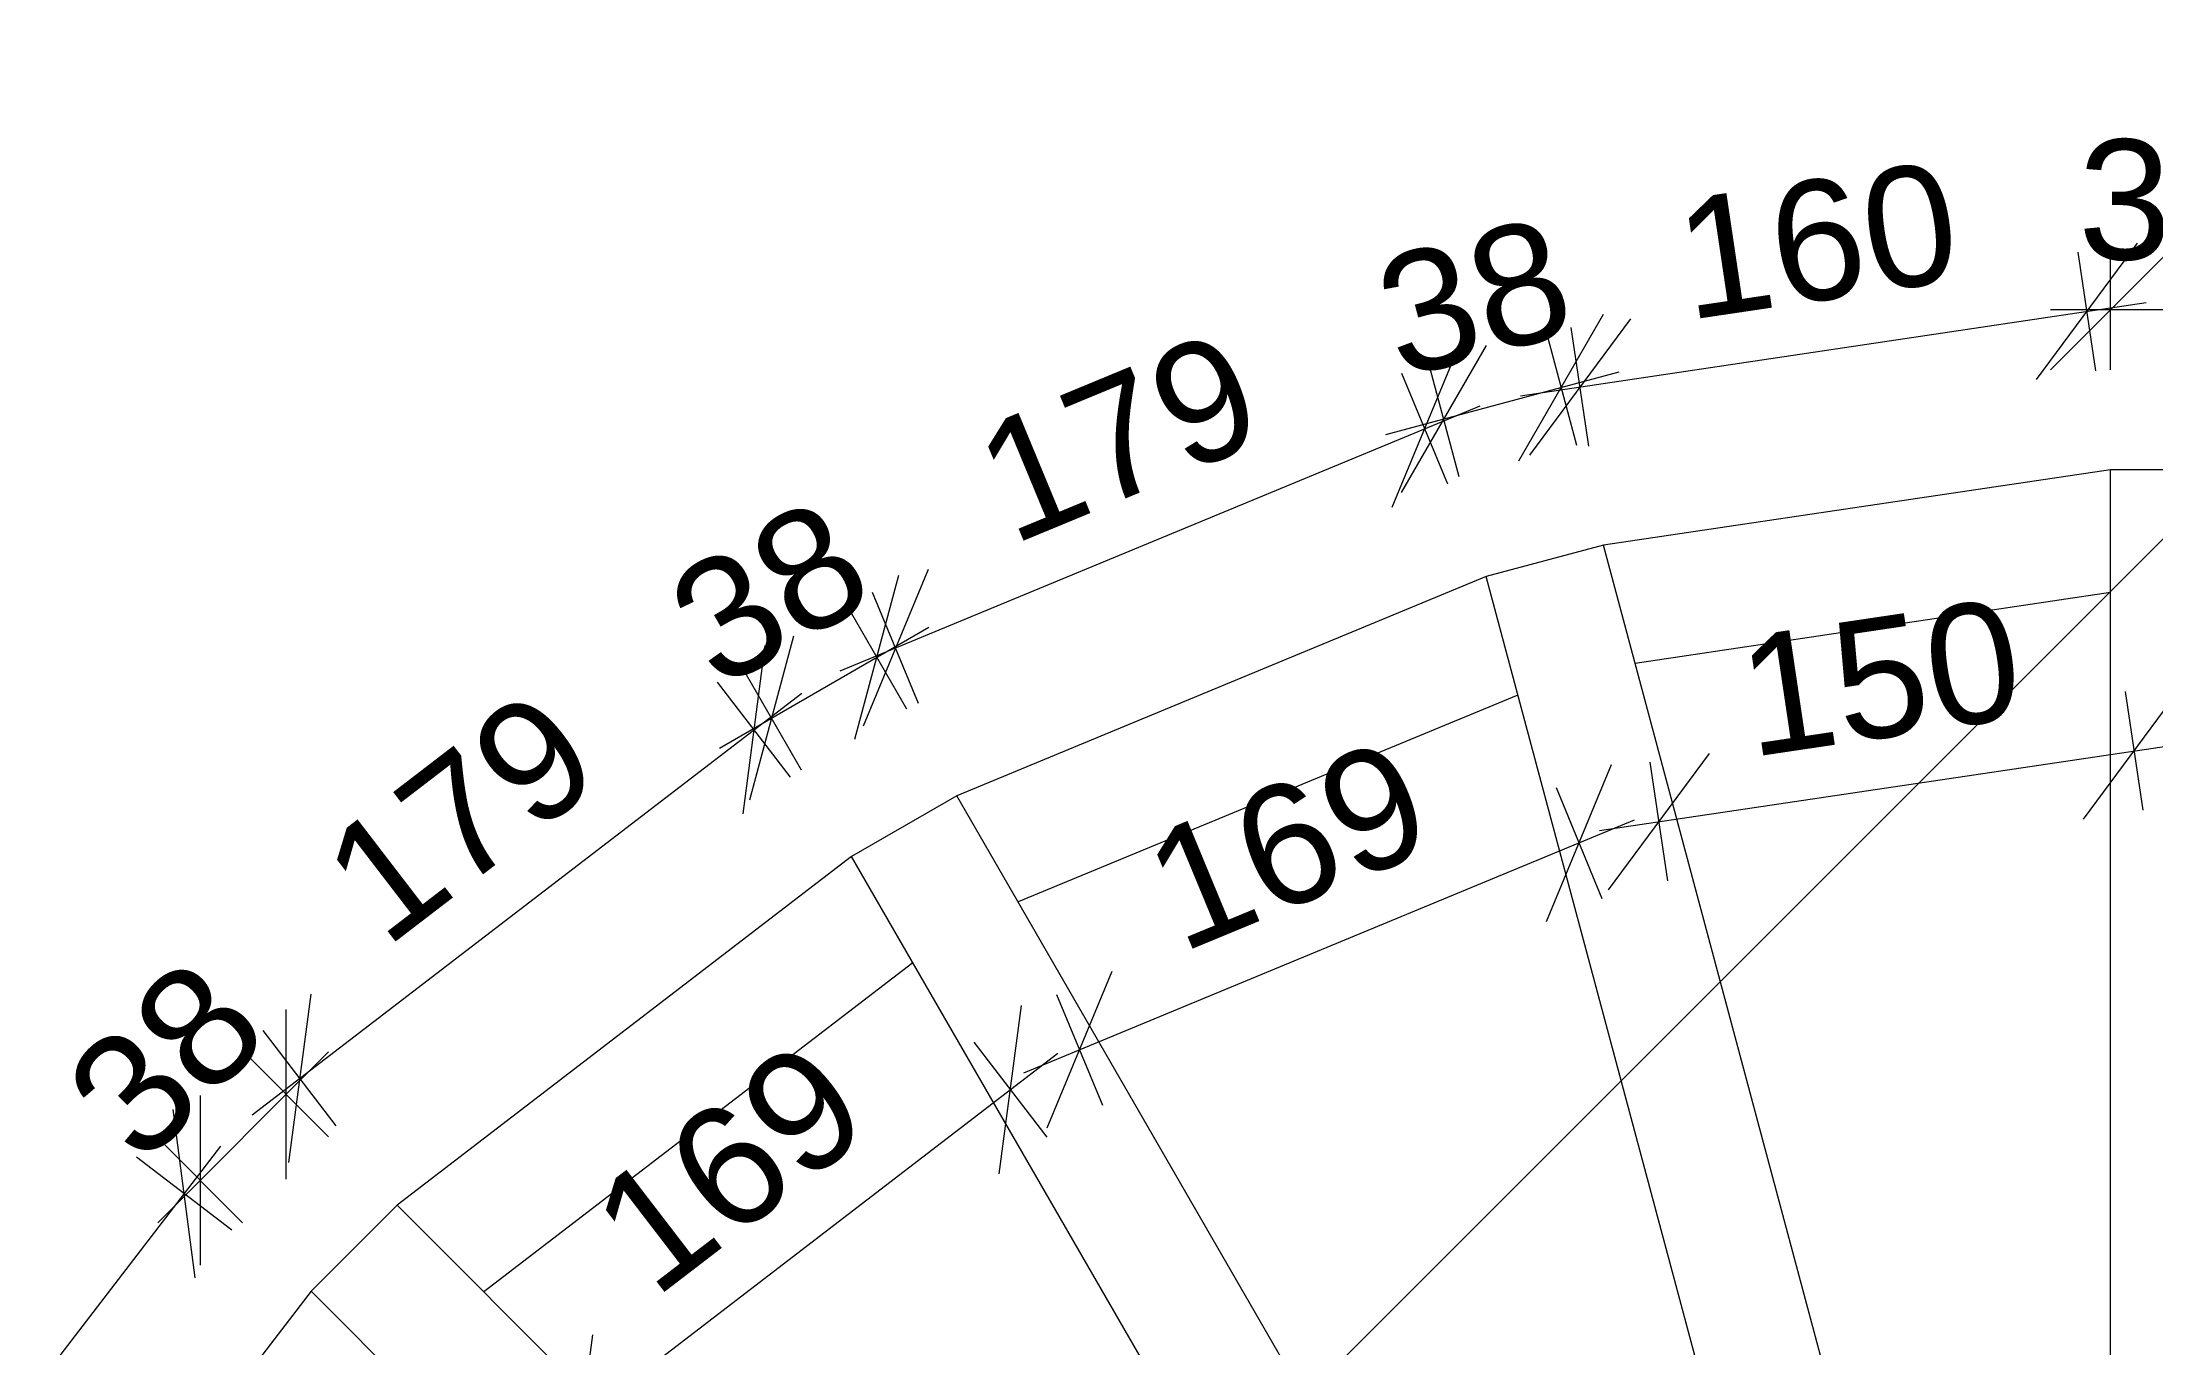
# Model space of a CAD drawing. Header units: millimetres. Extents: x -96270 to 80902, y -48795 to -34727.
# Drawn here: x 58690 to 59350, y -37195 to -36787 of the extents above; entities that cross this region are included whole.
import ezdxf
from ezdxf import colors
from ezdxf.entities.mleader import LeaderData, LeaderLine
from ezdxf.math import Vec2, Vec3

# ---------------------------------------------------------------- set-up
doc = ezdxf.new("R2010")
doc.units = ezdxf.units.MM
doc.layers.get('0').update_dxf_attribs({"lineweight": 25})
doc.layers.add('Mållinje (Afsætning af mål)', color=4, linetype='Continuous', lineweight=9)
doc.layers.add('Tyk fuldstregslinje (Optegning)', color=7, linetype='Continuous', lineweight=30)
doc.styles.add('Annotative', font='arial.ttf')
doc.dimstyles.new('Annotative', dxfattribs={"dimscale": 0, "dimtxt": 2.5, "dimasz": 2.5, "dimexe": 1.25, "dimexo": 1, "dimgap": 1, "dimtad": 1, "dimdec": 0, "dimzin": 0, "dimtxsty": 'Annotative', "dimblk": 'OBLIQUE', "dimcen": 1, "dimdle": 1.25, "dimadec": 0, "dimazin": 0, "dimtfac": 1, "dimtdec": 0, "dimtofl": 0, "dimtmove": 0, "dimatfit": 3, "dimfxl": 1.25, "dimfxlon": 1, "dimtolj": 1, "dimtzin": 0, "dimarcsym": 0})

# ---------------------------------------------------------------- blocks, each defined once
blk = doc.blocks.new('_Oblique')
at = {"color": 0, "linetype": 'ByBlock', "lineweight": -2}
blk.add_line((-0.5, -0.5), (0.5, 0.5), dxfattribs=at)
blk = doc.blocks.new('*D654')
at = {"layer": 'Defpoints', "color": 0, "transparency": 16777216}
for p in [(58734.44, -37147.06), (58774.11, -37177.5), (58665.18, -37319.46)]:
    blk.add_point(p, dxfattribs=at)
at = {"layer": 'Mållinje (Afsætning af mål)', "color": 0, "lineweight": -2, "transparency": 16777216}
for p, q in [((58614.1, -37303.9), (58745.86, -37132.19)), ((58749.32, -37158.48), (58719.57, -37135.65)), ((58640.39, -37300.44), (58610.64, -37277.61))]:
    blk.add_line(p, q, dxfattribs=at)
at = {"layer": 'Mållinje (Afsætning af mål)', "color": 0, "lineweight": -2, "transparency": 16777216, "xscale": 37.5, "yscale": 37.5, "zscale": 37.5}
for p, rotation in [((58734.44, -37147.06), 52.49999999999965), ((58625.51, -37289.03), 232.4999999999996)]:
    blk.add_blockref('_Oblique', p, dxfattribs=dict(at, rotation=rotation))
at = {"layer": 'Mållinje (Afsætning af mål)', "color": 0, "transparency": 16777216, "insert": (58652.89, -37197.26), "char_height": 37.5, "attachment_point": 5, "rotation": 52.5, "style": 'Annotative'}
blk.add_mtext('\\A1;179', dxfattribs=at)
blk = doc.blocks.new('*D653')
at = {"layer": 'Defpoints', "color": 0, "transparency": 16777216}
for p in [(58766.33, -37115.98), (58800.98, -37150.63), (58774.11, -37177.5)]:
    blk.add_point(p, dxfattribs=at)
at = {"layer": 'Mållinje (Afsætning af mål)', "color": 0, "lineweight": -2, "transparency": 16777216}
for p, q in [((58726.21, -37156.11), (58779.59, -37102.72)), ((58779.59, -37129.24), (58753.08, -37102.72)), ((58752.72, -37156.11), (58726.21, -37129.59))]:
    blk.add_line(p, q, dxfattribs=at)
at = {"layer": 'Mållinje (Afsætning af mål)', "color": 0, "lineweight": -2, "transparency": 16777216, "xscale": 37.5, "yscale": 37.5, "zscale": 37.5}
for p, rotation in [((58766.33, -37115.98), 45), ((58739.46, -37142.85), 225)]:
    blk.add_blockref('_Oblique', p, dxfattribs=dict(at, rotation=rotation))
at = {"layer": 'Mållinje (Afsætning af mål)', "color": 0, "transparency": 16777216, "insert": (58728.74, -37105.26), "char_height": 37.5, "attachment_point": 5, "rotation": 45, "style": 'Annotative'}
blk.add_mtext('\\A1;38', dxfattribs=at)
blk = doc.blocks.new('*D652')
at = {"layer": 'Defpoints', "color": 0, "transparency": 16777216}
for p in [(58912.51, -37002.03), (58942.95, -37041.7), (58800.98, -37150.63)]:
    blk.add_point(p, dxfattribs=at)
at = {"layer": 'Mållinje (Afsætning af mål)', "color": 0, "lineweight": -2, "transparency": 16777216}
for p, q in [((58923.92, -37016.91), (58901.09, -36987.15)), ((58755.67, -37122.38), (58927.38, -36990.62)), ((58781.96, -37125.84), (58759.13, -37096.09))]:
    blk.add_line(p, q, dxfattribs=at)
at = {"layer": 'Mållinje (Afsætning af mål)', "color": 0, "lineweight": -2, "transparency": 16777216, "xscale": 37.5, "yscale": 37.5, "zscale": 37.5}
for p, rotation in [((58912.51, -37002.03), 37.50000000000176), ((58770.54, -37110.96), 217.5000000000017)]:
    blk.add_blockref('_Oblique', p, dxfattribs=dict(at, rotation=rotation))
at = {"layer": 'Mållinje (Afsætning af mål)', "color": 0, "transparency": 16777216, "insert": (58820.74, -37029.41), "char_height": 37.5, "attachment_point": 5, "rotation": 37.5, "style": 'Annotative'}
blk.add_mtext('\\A1;179', dxfattribs=at)
blk = doc.blocks.new('*D651')
at = {"layer": 'Defpoints', "color": 0, "transparency": 16777216}
for p in [(58950.87, -36979.42), (58975.85, -37022.7), (58942.95, -37041.7)]:
    blk.add_point(p, dxfattribs=at)
at = {"layer": 'Mållinje (Afsætning af mål)', "color": 0, "lineweight": -2, "transparency": 16777216}
for p, q in [((58960.24, -36995.65), (58941.49, -36963.18)), ((58901.72, -37007.79), (58967.1, -36970.04)), ((58927.33, -37014.65), (58908.58, -36982.18))]:
    blk.add_line(p, q, dxfattribs=at)
at = {"layer": 'Mållinje (Afsætning af mål)', "color": 0, "lineweight": -2, "transparency": 16777216, "xscale": 37.5, "yscale": 37.5, "zscale": 37.5}
for p, rotation in [((58950.87, -36979.42), 30.00000000000061), ((58917.96, -36998.42), 210.0000000000006)]:
    blk.add_blockref('_Oblique', p, dxfattribs=dict(at, rotation=rotation))
at = {"layer": 'Mållinje (Afsætning af mål)', "color": 0, "transparency": 16777216, "insert": (58917.33, -36959.33), "char_height": 37.5, "attachment_point": 5, "rotation": 30, "style": 'Annotative'}
blk.add_mtext('\\A1;38', dxfattribs=at)
blk = doc.blocks.new('*D650')
at = {"layer": 'Defpoints', "color": 0, "transparency": 16777216}
for p in [(59164.68, -36895.12), (59177.88, -36944.38), (59141.18, -36954.22)]:
    blk.add_point(p, dxfattribs=at)
at = {"layer": 'Mållinje (Afsætning af mål)', "color": 0, "lineweight": -2, "transparency": 16777216}
for p, q in [((59169.53, -36913.23), (59159.83, -36877.01)), ((59109.86, -36909.81), (59182.79, -36890.27)), ((59132.83, -36923.07), (59123.12, -36886.85))]:
    blk.add_line(p, q, dxfattribs=at)
at = {"layer": 'Mållinje (Afsætning af mål)', "color": 0, "lineweight": -2, "transparency": 16777216, "xscale": 37.5, "yscale": 37.5, "zscale": 37.5}
for p, rotation in [((59164.68, -36895.12), 15.00000000000647), ((59127.98, -36904.96), 195.0000000000065)]:
    blk.add_blockref('_Oblique', p, dxfattribs=dict(at, rotation=rotation))
at = {"layer": 'Mållinje (Afsætning af mål)', "color": 0, "transparency": 16777216, "insert": (59137.49, -36867.04), "char_height": 37.5, "attachment_point": 5, "rotation": 15, "style": 'Annotative'}
blk.add_mtext('\\A1;38', dxfattribs=at)
blk = doc.blocks.new('*D649')
at = {"layer": 'Defpoints', "color": 0, "transparency": 16777216}
for p in [(59122.04, -36908.03), (59141.18, -36954.22), (58975.85, -37022.7)]:
    blk.add_point(p, dxfattribs=at)
at = {"layer": 'Mållinje (Afsætning af mål)', "color": 0, "lineweight": -2, "transparency": 16777216}
for p, q in [((59129.22, -36925.35), (59114.87, -36890.7)), ((58939.4, -36983.68), (59139.36, -36900.85)), ((58963.9, -36993.83), (58949.55, -36959.18))]:
    blk.add_line(p, q, dxfattribs=at)
at = {"layer": 'Mållinje (Afsætning af mål)', "color": 0, "lineweight": -2, "transparency": 16777216, "xscale": 37.5, "yscale": 37.5, "zscale": 37.5}
for p, rotation in [((59122.04, -36908.03), 22.50000000000002), ((58956.72, -36976.5), 202.5000000000001)]:
    blk.add_blockref('_Oblique', p, dxfattribs=dict(at, rotation=rotation))
at = {"layer": 'Mållinje (Afsætning af mål)', "color": 0, "transparency": 16777216, "insert": (59026.31, -36910.72), "char_height": 37.5, "attachment_point": 5, "rotation": 22.5, "style": 'Annotative'}
blk.add_mtext('\\A1;179', dxfattribs=at)
blk = doc.blocks.new('*D648')
at = {"layer": 'Defpoints', "color": 0, "transparency": 16777216}
for p in [(59328.93, -36871.36), (59336.29, -36920.81), (59177.88, -36944.38)]:
    blk.add_point(p, dxfattribs=at)
at = {"layer": 'Mållinje (Afsætning af mål)', "color": 0, "lineweight": -2, "transparency": 16777216}
for p, q in [((59331.69, -36889.9), (59326.17, -36852.81)), ((59151.97, -36897.69), (59347.48, -36868.6)), ((59173.28, -36913.48), (59167.76, -36876.38))]:
    blk.add_line(p, q, dxfattribs=at)
at = {"layer": 'Mållinje (Afsætning af mål)', "color": 0, "lineweight": -2, "transparency": 16777216, "xscale": 37.5, "yscale": 37.5, "zscale": 37.5}
for p, rotation in [((59328.93, -36871.36), 8.464412064101724), ((59170.52, -36894.93), 188.4644120641017)]:
    blk.add_blockref('_Oblique', p, dxfattribs=dict(at, rotation=rotation))
at = {"layer": 'Mållinje (Afsætning af mål)', "color": 0, "transparency": 16777216, "insert": (59244.7, -36849.37), "char_height": 37.5, "attachment_point": 5, "rotation": 8.46441, "style": 'Annotative'}
blk.add_mtext('\\A1;160', dxfattribs=at)
blk = doc.blocks.new('*D646')
at = {"layer": 'Defpoints', "color": 0, "transparency": 16777216}
for p in [(59336.29, -36870.81), (59336.29, -36920.81), (59374.29, -36920.81)]:
    blk.add_point(p, dxfattribs=at)
at = {"layer": 'Mållinje (Afsætning af mål)', "color": 0, "lineweight": -2, "transparency": 16777216}
for p, q in [((59336.29, -36889.56), (59336.29, -36852.06)), ((59374.29, -36889.56), (59374.29, -36852.06)), ((59393.04, -36870.81), (59317.54, -36870.81))]:
    blk.add_line(p, q, dxfattribs=at)
at = {"layer": 'Mållinje (Afsætning af mål)', "color": 0, "lineweight": -2, "transparency": 16777216, "xscale": 37.5, "yscale": 37.5, "zscale": 37.5, "rotation": 180}
blk.add_blockref('_Oblique', (59336.29, -36870.81), dxfattribs=at)
at = {"layer": 'Mållinje (Afsætning af mål)', "color": 0, "lineweight": -2, "transparency": 16777216, "xscale": 37.5, "yscale": 37.5, "zscale": 37.5}
blk.add_blockref('_Oblique', (59374.29, -36870.81), dxfattribs=at)
at = {"layer": 'Mållinje (Afsætning af mål)', "color": 0, "transparency": 16777216, "insert": (59355.29, -36836.65), "char_height": 37.5, "attachment_point": 5, "style": 'Annotative'}
blk.add_mtext('\\A1;38', dxfattribs=at)
blk = doc.blocks.new('*D622')
at = {"layer": 'Defpoints', "color": 0, "transparency": 16777216}
for p in [(58962.11, -37074.89), (58992.55, -37114.56), (58828.08, -37177.73)]:
    blk.add_point(p, dxfattribs=at)
at = {"layer": 'Mållinje (Afsætning af mål)', "color": 0, "lineweight": -2, "transparency": 16777216}
for p, q in [((58981.13, -37099.68), (59003.96, -37129.43)), ((58843.65, -37228.81), (59007.42, -37103.14)), ((58847.11, -37202.53), (58869.94, -37232.28))]:
    blk.add_line(p, q, dxfattribs=at)
at = {"layer": 'Mållinje (Afsætning af mål)', "color": 0, "lineweight": -2, "transparency": 16777216, "xscale": 37.5, "yscale": 37.5, "zscale": 37.5}
for p, rotation in [((58992.55, -37114.56), 37.49999999999902), ((58858.52, -37217.4), 217.499999999999)]:
    blk.add_blockref('_Oblique', p, dxfattribs=dict(at, rotation=rotation))
at = {"layer": 'Mållinje (Afsætning af mål)', "color": 0, "transparency": 16777216, "insert": (58904.75, -37138.89), "char_height": 37.5, "attachment_point": 5, "rotation": 37.5, "style": 'Annotative'}
blk.add_mtext('\\A1;169', dxfattribs=at)
blk = doc.blocks.new('*D621')
at = {"layer": 'Defpoints', "color": 0, "transparency": 16777216}
for p in [(59151.1, -36991.24), (59170.23, -37037.44), (58995.02, -37055.89)]:
    blk.add_point(p, dxfattribs=at)
at = {"layer": 'Mållinje (Afsætning af mål)', "color": 0, "lineweight": -2, "transparency": 16777216}
for p, q in [((59163.05, -37020.11), (59177.4, -37054.76)), ((58996.83, -37109.26), (59187.55, -37030.26)), ((59006.98, -37084.76), (59021.33, -37119.41))]:
    blk.add_line(p, q, dxfattribs=at)
at = {"layer": 'Mållinje (Afsætning af mål)', "color": 0, "lineweight": -2, "transparency": 16777216, "xscale": 37.5, "yscale": 37.5, "zscale": 37.5}
for p, rotation in [((59170.23, -37037.44), 22.49999999999574), ((59014.15, -37102.08), 202.4999999999957)]:
    blk.add_blockref('_Oblique', p, dxfattribs=dict(at, rotation=rotation))
at = {"layer": 'Mållinje (Afsætning af mål)', "color": 0, "transparency": 16777216, "insert": (59079.12, -37038.21), "char_height": 37.5, "attachment_point": 5, "rotation": 22.5, "style": 'Annotative'}
blk.add_mtext('\\A1;169', dxfattribs=at)
blk = doc.blocks.new('*D620')
at = {"layer": 'Defpoints', "color": 0, "transparency": 16777216}
for p in [(59336.29, -36959.23), (59187.78, -36981.33), (59343.65, -37008.68)]:
    blk.add_point(p, dxfattribs=at)
at = {"layer": 'Mållinje (Afsætning af mål)', "color": 0, "lineweight": -2, "transparency": 16777216}
for p, q in [((59340.89, -36990.14), (59346.41, -37027.23)), ((59176.59, -37033.55), (59362.2, -37005.92)), ((59192.38, -37012.24), (59197.9, -37049.33))]:
    blk.add_line(p, q, dxfattribs=at)
at = {"layer": 'Mållinje (Afsætning af mål)', "color": 0, "lineweight": -2, "transparency": 16777216, "xscale": 37.5, "yscale": 37.5, "zscale": 37.5}
for p, rotation in [((59343.65, -37008.68), 8.464412064102271), ((59195.14, -37030.79), 188.4644120641022)]:
    blk.add_blockref('_Oblique', p, dxfattribs=dict(at, rotation=rotation))
at = {"layer": 'Mållinje (Afsætning af mål)', "color": 0, "transparency": 16777216, "insert": (59264.37, -36985.96), "char_height": 37.5, "attachment_point": 5, "rotation": 8.46441, "style": 'Annotative'}
blk.add_mtext('\\A1;150', dxfattribs=at)
blk = doc.blocks.new('*D618')
at = {"layer": 'Defpoints', "color": 0, "transparency": 16777216}
for p in [(59374.29, -36920.81), (59374.29, -36920.81), (58544.84, -37750.51)]:
    blk.add_point(p, dxfattribs=at)
at = {"layer": 'Mållinje (Afsætning af mål)', "color": 0, "lineweight": -2, "transparency": 16777216}
for p, q in [((58531.58, -37763.77), (59387.55, -36907.55)), ((59374.29, -36920.81), (59361.03, -36907.55)), ((58544.84, -37750.51), (58531.58, -37737.26))]:
    blk.add_line(p, q, dxfattribs=at)
at = {"layer": 'Mållinje (Afsætning af mål)', "color": 0, "lineweight": -2, "transparency": 16777216, "xscale": 37.5, "yscale": 37.5, "zscale": 37.5}
for p, rotation in [((59374.29, -36920.81), 45.0086126468745), ((58544.84, -37750.51), 225.0086126468745)]:
    blk.add_blockref('_Oblique', p, dxfattribs=dict(at, rotation=rotation))
at = {"layer": 'Mållinje (Afsætning af mål)', "color": 0, "transparency": 16777216, "insert": (58935.41, -37311.51), "char_height": 37.5, "attachment_point": 5, "rotation": 45.00861, "style": 'Annotative'}
blk.add_mtext('\\A1;1173', dxfattribs=at)

msp = doc.modelspace()

# ---------------------------------------------------------------- linework, layer by layer
at = {"layer": 'Tyk fuldstregslinje (Optegning)'}
for p, q in [((59336.29, -36920.81), (59177.88, -36944.38)), ((59336.29, -37523.97), (59336.29, -36920.81)), ((59374.29, -36920.81), (59336.29, -36920.81)), ((59177.88, -36944.38), (59141.18, -36954.22)), ((59333.32, -37524.49), (59177.88, -36944.38)), ((59141.18, -36954.22), (58975.85, -37022.7)), ((59296.61, -37534.32), (59141.18, -36954.22)), ((59336.29, -36959.23), (59187.78, -36981.33)), ((59151.1, -36991.24), (58995.02, -37055.89)), ((58975.85, -37022.7), (58942.95, -37041.7)), ((59276.14, -37542.81), (58975.85, -37022.7)), ((58942.95, -37041.7), (58800.98, -37150.63)), ((59243.23, -37561.81), (58942.95, -37041.7)), ((58962.11, -37074.89), (58828.08, -37177.73)), ((58800.98, -37150.63), (58774.11, -37177.5)), ((59225.65, -37575.3), (58800.98, -37150.63)), ((58774.11, -37177.5), (58665.18, -37319.46)), ((59198.78, -37602.17), (58774.11, -37177.5))]:
    msp.add_line(p, q, dxfattribs=at)

# ---------------------------------------------------------------- dimensions: what is measured, and where the dimension line sits
at = {"layer": 'Mållinje (Afsætning af mål)'}
for base, p1, p2, angle, picture, middle in [((59336.29, -36870.81), (59374.29, -36920.81), (59336.29, -36920.81), 180, '*D646', (59355.29, -36870.81)), ((59164.68, -36895.12), (59141.18, -36954.22), (59177.88, -36944.38), 15, '*D650', (59146.33, -36900.04)), ((58950.87, -36979.42), (58942.95, -37041.7), (58975.85, -37022.7), 30, '*D651', (58934.41, -36988.92)), ((58766.33, -37115.98), (58774.11, -37177.5), (58800.98, -37150.63), 45, '*D653', (58752.9, -37129.42))]:
    dim = msp.add_linear_dim(base=base, p1=p1, p2=p2, angle=angle, dimstyle='Annotative', dxfattribs=at)
    dim.commit()
    dim.dimension.update_dxf_attribs({"geometry": picture, "text_midpoint": middle, "dimtype": 161})
for p1, p2, distance, picture, middle in [((59177.88, -36944.38), (59336.29, -36920.81), 50, '*D648', (59244.7, -36849.37)), ((58975.85, -37022.7), (59141.18, -36954.22), 50, '*D649', (59026.31, -36910.72)), ((58544.84, -37750.51), (59374.29, -36920.81), 0, '*D618', (58935.41, -37311.51)), ((59187.78, -36981.33), (59336.29, -36959.23), -50, '*D620', (59264.37, -36985.96)), ((58800.98, -37150.63), (58942.95, -37041.7), 50, '*D652', (58820.74, -37029.41)), ((58995.02, -37055.89), (59151.1, -36991.24), -50, '*D621', (59079.12, -37038.21)), ((58828.08, -37177.73), (58962.11, -37074.89), -50, '*D622', (58904.75, -37138.89)), ((58665.18, -37319.46), (58774.11, -37177.5), 50, '*D654', (58652.89, -37197.26))]:
    dim = msp.add_aligned_dim(p1=p1, p2=p2, distance=distance, dimstyle='Annotative', dxfattribs=at)
    dim.commit()
    dim.dimension.update_dxf_attribs({"geometry": picture, "text_midpoint": middle})

# ---------------------------------------------------------------- leaders
at = {"layer": 'Mållinje (Afsætning af mål)', "ltscale": 50}
ml = msp.add_multileader_mtext('Standard', dxfattribs=at)
ml.set_content('SPOT 6', color=256)
ml.set_leader_properties()
ml.build(insert=Vec2(0, 0))
ml.multileader.update_dxf_attribs({"text_right_attachment_type": 6, "dogleg_length": 0.36, "arrow_head_size": 200, "scale": 50})
ctx = ml.context
ctx.base_point, ctx.scale, ctx.char_height, ctx.arrow_head_size, ctx.landing_gap_size, ctx.plane_origin = Vec3(-14056.03, -36762.12), 50, 200, 200, 100, Vec3(-14324.87, -37061.05)
ctx.right_attachment = 6
notes = []
notes.append((ctx, [(0, (1, 1, 0), (-14074.03, -36762.12), (1, 0), 18, [(0, [(-14324.87, -37061.05)], 0, [])])]))
ctx.mtext.insert, ctx.mtext.width, ctx.mtext.flow_direction = Vec3(-13956.03, -36662.12), 1473.7224, 5
ml = msp.add_multileader_mtext('Standard', dxfattribs=at)
ml.set_content('SPOT 6', color=256)
ml.set_leader_properties()
ml.build(insert=Vec2(0, 0))
ml.multileader.update_dxf_attribs({"text_right_attachment_type": 6, "dogleg_length": 0.36, "arrow_head_size": 200, "scale": 50})
ctx = ml.context
ctx.base_point, ctx.scale, ctx.char_height, ctx.arrow_head_size, ctx.landing_gap_size, ctx.plane_origin = Vec3(4278.01, -36762.12), 50, 200, 200, 100, Vec3(4009.18, -37061.05)
ctx.right_attachment = 6
notes.append((ctx, [(0, (1, 1, 0), (4260.01, -36762.12), (1, 0), 18, [(0, [(4009.18, -37061.05)], 0, [])])]))
ctx.mtext.insert, ctx.mtext.width, ctx.mtext.flow_direction = Vec3(4378.01, -36662.12), 1473.7224, 5
for ctx, leaders in notes:
    for number, flags, end, landing, length, lines in leaders:
        leader = LeaderData()
        leader.index, (leader.has_last_leader_line, leader.has_dogleg_vector, leader.attachment_direction) = number, flags
        leader.last_leader_point, leader.dogleg_vector, leader.dogleg_length = Vec3(end), Vec3(landing), length
        for number, points, colour, breaks in lines:
            line = LeaderLine()
            line.index, line.vertices, line.color, line.breaks = number, Vec3.list(points), colors.encode_raw_color(colour), breaks
            leader.lines.append(line)
        ctx.leaders.append(leader)

doc.saveas('drawing.dxf')
